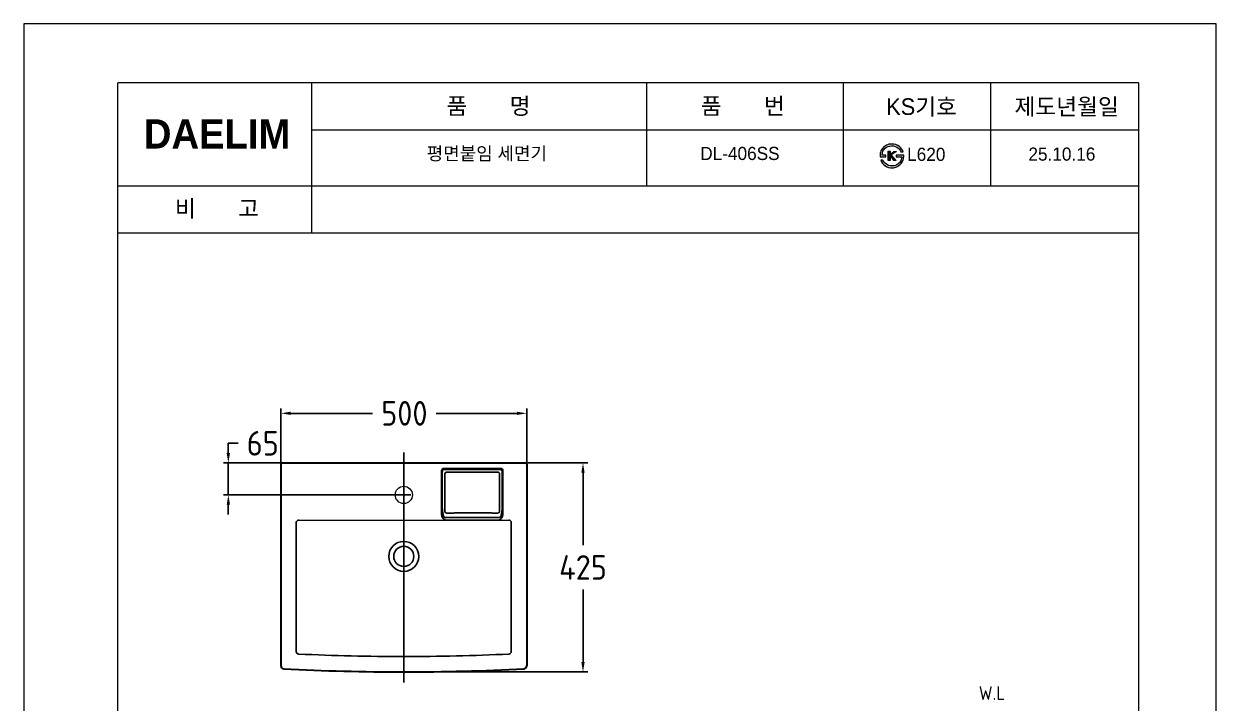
# Model space of a CAD drawing. Header units: millimetres. Extents: x 3662 to 6087, y -123 to 3307.
# Drawn here: x 3662 to 6087, y 1926 to 3307 of the extents above; entities that cross this region are included whole.
import ezdxf
from ezdxf.lldxf.tags import DXFTag

# ---------------------------------------------------------------- set-up
doc = ezdxf.new("R2010")
doc.units = ezdxf.units.MM
doc.header["$LTSCALE"] = 0.1
for name, color, linetype in [('002', 7, 'Continuous'), ('BU', 7, 'Continuous'), ('CENTER', 2, 'CENTER'), ('LAYER_02', 7, 'Continuous')]:
    doc.layers.add(name, color=color, linetype=linetype)
for name, color, linetype, lineweight in [('AM_3', 6, 'HIDDEN', 15), ('c', 4, 'Continuous', 30), ('DIM', 3, 'Continuous', 15), ('YA', 140, 'Continuous', 15)]:
    doc.layers.add(name, color=color, linetype=linetype, lineweight=lineweight)
doc.styles.add('h', font='', dxfattribs={"height": 30})
doc.styles.get("Standard").update_dxf_attribs({"font": 'isocp.shx', "bigfont": 'whgtxt.shx'})
doc.styles.add('스타일1', font='txt.shx', dxfattribs={"bigfont": 'ghs.shx'})
doc.styles.get('h').set_extended_font_data('Haansoft Batang')
tags = doc.linetypes.add('CENTER', pattern=[50.8, 31.75, -6.35, 6.35, -6.35]).pattern_tags.tags
tags[10:11] = [DXFTag(74, 4), DXFTag(75, 0), DXFTag(340, '0'), DXFTag(46, 1.0), DXFTag(50, 0.0), DXFTag(44, 0.0), DXFTag(45, 0.0)]
tags[8:9] = [DXFTag(74, 4), DXFTag(75, 0), DXFTag(340, '0'), DXFTag(46, 1.0), DXFTag(50, 0.0), DXFTag(44, 0.0), DXFTag(45, 0.0)]
tags[6:7] = [DXFTag(74, 4), DXFTag(75, 0), DXFTag(340, '0'), DXFTag(46, 1.0), DXFTag(50, 0.0), DXFTag(44, 0.0), DXFTag(45, 0.0)]
tags[4:5] = [DXFTag(74, 4), DXFTag(75, 0), DXFTag(340, '0'), DXFTag(46, 1.0), DXFTag(50, 0.0), DXFTag(44, 0.0), DXFTag(45, 0.0)]
tags = doc.linetypes.add('HIDDEN', pattern=[9.525, 6.35, -3.175]).pattern_tags.tags
tags[6:7] = [DXFTag(74, 4), DXFTag(75, 0), DXFTag(340, '0'), DXFTag(46, 1.0), DXFTag(50, 0.0), DXFTag(44, 0.0), DXFTag(45, 0.0)]
tags[4:5] = [DXFTag(74, 4), DXFTag(75, 0), DXFTag(340, '0'), DXFTag(46, 1.0), DXFTag(50, 0.0), DXFTag(44, 0.0), DXFTag(45, 0.0)]
doc.dimstyles.get("Standard").update_dxf_attribs({"dimscale": 10, "dimtxt": 3, "dimasz": 2, "dimexe": 1, "dimexo": 0, "dimgap": 1, "dimtad": 0, "dimtih": 1, "dimtoh": 1, "dimdec": 0, "dimdsep": 46, "dimtxsty": 'Standard', "dimcen": 2, "dimadec": 0, "dimazin": 0, "dimtfac": 1, "dimtdec": 4, "dimtmove": 0, "dimatfit": 3, "dimfxl": 0, "dimtolj": 1, "dimtzin": 0, "dimarcsym": 0})

# ---------------------------------------------------------------- blocks, each defined once
blk = doc.blocks.new('*D15')
at = {"color": 0, "lineweight": -2}
for p, q in [((4077.6, 2434.2), (4077.6, 2454.2)), ((4077.6, 2454.2), (4097.6, 2454.2)), ((4187, 2414.2), (4067.6, 2414.2)), ((4077.6, 2349.2), (4077.6, 2414.2)), ((4449.1, 2349.2), (4067.6, 2349.2)), ((4077.6, 2329.2), (4077.6, 2309.2))]:
    blk.add_line(p, q, dxfattribs=at)
at = {"color": 0}
for points in [[(4074.3, 2434.2), (4081, 2434.2), (4077.6, 2414.2)], [(4074.3, 2329.2), (4081, 2329.2), (4077.6, 2349.2)]]:
    blk.add_solid(points, dxfattribs=at)
at = {"layer": 'Defpoints', "color": 0}
for p in [(4077.6, 2414.2), (4187, 2414.2), (4449.1, 2349.2)]:
    blk.add_point(p, dxfattribs=at)
at = {"color": 0, "insert": (4147.7, 2454.2), "char_height": 50, "attachment_point": 5}
blk.add_mtext('\\A1;65', dxfattribs=at)
blk = doc.blocks.new('*D16')
at = {"color": 0, "lineweight": -2}
for p, q in [((4184.5, 2411.7), (4184.5, 2525.1)), ((4684.5, 2411.7), (4684.5, 2525.1)), ((4204.5, 2515.1), (4370.7, 2515.1)), ((4664.5, 2515.1), (4500.7, 2515.1))]:
    blk.add_line(p, q, dxfattribs=at)
at = {"color": 0}
for points in [[(4204.5, 2518.5), (4204.5, 2511.8), (4184.5, 2515.1)], [(4664.5, 2518.5), (4664.5, 2511.8), (4684.5, 2515.1)]]:
    blk.add_solid(points, dxfattribs=at)
at = {"layer": 'Defpoints', "color": 0}
for p in [(4184.5, 2515.1), (4184.5, 2411.7), (4684.5, 2411.7)]:
    blk.add_point(p, dxfattribs=at)
at = {"color": 0, "insert": (4435.7, 2515.1), "char_height": 50, "attachment_point": 5}
blk.add_mtext('\\A1;500', dxfattribs=at)
blk = doc.blocks.new('*D17')
at = {"color": 0, "lineweight": -2}
for p, q in [((4682, 2414.2), (4809.1, 2414.2)), ((4799.1, 2394.2), (4799.1, 2246.7)), ((4799.1, 2009.2), (4799.1, 2156.7)), ((4434.5, 1989.2), (4809.1, 1989.2))]:
    blk.add_line(p, q, dxfattribs=at)
at = {"color": 0}
for points in [[(4795.7, 2394.2), (4802.4, 2394.2), (4799.1, 2414.2)], [(4795.7, 2009.2), (4802.4, 2009.2), (4799.1, 1989.2)]]:
    blk.add_solid(points, dxfattribs=at)
at = {"layer": 'Defpoints', "color": 0}
for p in [(4682, 2414.2), (4799.1, 2414.2), (4434.5, 1989.2)]:
    blk.add_point(p, dxfattribs=at)
at = {"color": 0, "insert": (4799.1, 2201.7), "char_height": 50, "attachment_point": 5}
blk.add_mtext('\\A1;425', dxfattribs=at)

msp = doc.modelspace()

# ---------------------------------------------------------------- hatches: boundary and pattern name
at = {"layer": 'DIM'}
h = msp.add_hatch(color=0, dxfattribs=at)
h.dxf.hatch_style = 1
edge = h.paths.add_edge_path()
edge.add_spline(control_points=[(5413.6, 3054.1), (5417.3, 3057.4), (5422, 3059.1), (5427.6, 3059.1)], knot_values=[9, 9, 9, 9, 10, 10, 10, 10], degree=3, periodic=0)
edge.add_spline(control_points=[(5427.6, 3059.1), (5432.2, 3059.1), (5436.4, 3057.6), (5440.1, 3054.7)], knot_values=[8, 8, 8, 8, 9, 9, 9, 9], degree=3, periodic=0)
edge.add_spline(control_points=[(5440.1, 3054.7), (5443, 3052.4), (5445, 3049.8), (5445.9, 3046.9)], knot_values=[7, 7, 7, 7, 8, 8, 8, 8], degree=3, periodic=0)
edge.add_spline(control_points=[(5445.9, 3046.9), (5445.9, 3046.9), (5450.6, 3046.9), (5450.6, 3046.9)], knot_values=[6.00001, 6.00001, 6.00001, 6.00001, 7, 7, 7, 7], degree=3, periodic=0)
edge.add_spline(control_points=[(5450.6, 3046.9), (5448.8, 3051.4), (5446.1, 3055), (5442.7, 3057.7)], knot_values=[5, 5, 5, 5, 6, 6, 6, 6], degree=3, periodic=0)
edge.add_spline(control_points=[(5442.7, 3057.7), (5438.5, 3061.1), (5433.3, 3062.8), (5427.2, 3062.8)], knot_values=[4, 4, 4, 4, 5, 5, 5, 5], degree=3, periodic=0)
edge.add_spline(control_points=[(5427.2, 3062.8), (5423.2, 3062.8), (5419.6, 3062), (5416.4, 3060.5)], knot_values=[3, 3, 3, 3, 4, 4, 4, 4], degree=3, periodic=0)
edge.add_spline(control_points=[(5416.4, 3060.5), (5413.4, 3059.1), (5410.9, 3057.2), (5408.8, 3054.6)], knot_values=[2, 2, 2, 2, 3, 3, 3, 3], degree=3, periodic=0)
edge.add_spline(control_points=[(5408.8, 3054.6), (5406.8, 3052.2), (5405.4, 3049.5), (5404.4, 3046.4)], knot_values=[1, 1, 1, 1, 2, 2, 2, 2], degree=3, periodic=0)
edge.add_spline(control_points=[(5404.4, 3046.4), (5403.5, 3043.3), (5403.2, 3040.1), (5403.3, 3036.8)], knot_values=[0, 0, 0, 0, 1, 1, 1, 1], degree=3, periodic=0)
edge.add_spline(control_points=[(5403.3, 3036.8), (5403.3, 3036.8), (5403.3, 3036.8), (5403.3, 3036.8), (5403.3, 3036.8), (5415.3, 3036.8), (5415.3, 3036.8), (5415.3, 3036.8), (5415.3, 3040.4), (5415.3, 3040.4), (5415.3, 3040.4), (5407.5, 3040.4), (5407.5, 3040.4)], knot_values=[11.00004, 11.00004, 11.00004, 11.00004, 12, 12, 12, 13, 13, 13, 14, 14, 14, 14.99996, 14.99996, 14.99996, 14.99996], degree=3, periodic=0)
edge.add_spline(control_points=[(5407.5, 3040.4), (5407.5, 3040.4), (5407.5, 3040.4), (5407.5, 3040.4)], knot_values=[11, 11, 11, 11, 11.00004, 11.00004, 11.00004, 11.00004], degree=3, periodic=0)
edge.add_spline(control_points=[(5407.5, 3040.4), (5407.8, 3046), (5409.8, 3050.6), (5413.6, 3054.1)], knot_values=[10, 10, 10, 10, 11, 11, 11, 11], degree=3, periodic=0)
h = msp.add_hatch(color=0, dxfattribs=at)
h.dxf.hatch_style = 1
edge = h.paths.add_edge_path()
edge.add_spline(control_points=[(5428.5, 3018.4), (5423.5, 3018.1), (5419.2, 3019.4), (5415.6, 3022.2)], knot_values=[8, 8, 8, 8, 9, 9, 9, 9], degree=3, periodic=0)
edge.add_spline(control_points=[(5415.6, 3022.2), (5413.1, 3024.2), (5410.9, 3026.9), (5409.1, 3030.3)], knot_values=[7, 7, 7, 7, 8, 8, 8, 8], degree=3, periodic=0)
edge.add_spline(control_points=[(5409.1, 3030.3), (5409.1, 3030.3), (5404.7, 3030.3), (5404.7, 3030.3)], knot_values=[6.00001, 6.00001, 6.00001, 6.00001, 7, 7, 7, 7], degree=3, periodic=0)
edge.add_spline(control_points=[(5404.7, 3030.3), (5406.8, 3025.1), (5410, 3021.1), (5414.3, 3018.3)], knot_values=[5, 5, 5, 5, 6, 6, 6, 6], degree=3, periodic=0)
edge.add_spline(control_points=[(5414.3, 3018.3), (5418.4, 3015.7), (5423.1, 3014.4), (5428.5, 3014.5)], knot_values=[4, 4, 4, 4, 5, 5, 5, 5], degree=3, periodic=0)
edge.add_spline(control_points=[(5428.5, 3014.5), (5431.8, 3014.5), (5434.9, 3015.2), (5437.8, 3016.5)], knot_values=[3, 3, 3, 3, 4, 4, 4, 4], degree=3, periodic=0)
edge.add_spline(control_points=[(5437.8, 3016.5), (5440.7, 3017.8), (5443.2, 3019.6), (5445.3, 3022)], knot_values=[2, 2, 2, 2, 3, 3, 3, 3], degree=3, periodic=0)
edge.add_spline(control_points=[(5445.3, 3022), (5447.4, 3024.4), (5449, 3027.1), (5450.1, 3030.2)], knot_values=[1, 1, 1, 1, 2, 2, 2, 2], degree=3, periodic=0)
edge.add_spline(control_points=[(5450.1, 3030.2), (5451.2, 3033.4), (5451.8, 3036.8), (5451.7, 3040.4)], knot_values=[0, 0, 0, 0, 1, 1, 1, 1], degree=3, periodic=0)
edge.add_spline(control_points=[(5451.7, 3040.4), (5451.7, 3040.4), (5451.7, 3040.4), (5451.7, 3040.4), (5451.7, 3040.4), (5436.3, 3040.4), (5436.3, 3040.4), (5436.3, 3040.4), (5436.3, 3036.8), (5436.3, 3036.8), (5436.3, 3036.8), (5447.5, 3036.8), (5447.5, 3036.8)], knot_values=[11.00004, 11.00004, 11.00004, 11.00004, 12, 12, 12, 13, 13, 13, 14, 14, 14, 14.99996, 14.99996, 14.99996, 14.99996], degree=3, periodic=0)
edge.add_spline(control_points=[(5447.5, 3036.8), (5447.5, 3036.8), (5447.5, 3036.8), (5447.5, 3036.8)], knot_values=[11, 11, 11, 11, 11.00004, 11.00004, 11.00004, 11.00004], degree=3, periodic=0)
edge.add_spline(control_points=[(5447.5, 3036.8), (5447, 3030.8), (5444.7, 3026.1), (5440.5, 3022.7)], knot_values=[10, 10, 10, 10, 11, 11, 11, 11], degree=3, periodic=0)
edge.add_spline(control_points=[(5440.5, 3022.7), (5436.9, 3019.8), (5432.9, 3018.4), (5428.5, 3018.4)], knot_values=[9, 9, 9, 9, 10, 10, 10, 10], degree=3, periodic=0)
h = msp.add_hatch(color=0, dxfattribs=at)
h.dxf.hatch_style = 1
h.paths.add_polyline_path([(5424, 3041.4), (5424, 3048.1), (5419.6, 3048.1), (5419.6, 3029.2), (5424, 3029.2), (5424, 3035.9), (5426.1, 3037.8), (5431.5, 3029.2), (5436.5, 3029.2), (5426.1, 3040.5), (5437, 3047.9), (5431.2, 3047.9)])

# ---------------------------------------------------------------- linework, layer by layer
at = {"color": 7}
for p, q in [((4423.7, 2414.2), (4429.1, 2414.2)), ((4215.9, 2030.5), (4215.9, 2293.2)), ((4653.2, 2030.5), (4653.2, 2293.2))]:
    msp.add_line(p, q, dxfattribs=at)
for radius in [30.5, 20.5]:
    msp.add_circle((4434.5, 2224.2), radius, dxfattribs=at)
for centre, radius, start, end in [((4220.9, 2292.9), 5, 90, 177.3052), ((4648.2, 2292.9), 5, 2.6948, 90), ((4220.9, 2030.5), 5, 180, 267.3052), ((4434.5, 6569.8), 4549.3, 267.3052, 270), ((4434.5, 6569.8), 4549.3, 270, 272.6948), ((4648.2, 2030.5), 5, 272.6948, 0)]:
    msp.add_arc(centre, radius, start, end, dxfattribs=at)
at = {"layer": '002', "linetype": 'Continuous'}
for p, q in [((4632.3, 2402.9), (4515.3, 2402.9)), ((4511.3, 2398.9), (4511.3, 2309.9)), ((4636.3, 2309.9), (4636.3, 2398.9))]:
    msp.add_line(p, q, dxfattribs=at)
for centre, radius, start, end in [((4515.3, 2398.9), 4, 90, 180), ((4632.3, 2398.9), 4, 0, 90), ((4516.3, 2317.9), 5, 132.2041, 180), ((4523.3, 2309.9), 12, 180, 270), ((4624.3, 2309.9), 12, 270.001, 0), ((4631.3, 2317.9), 5, 0, 47.7913)]:
    msp.add_arc(centre, radius, start, end, dxfattribs=at)
at = {"layer": 'AM_3', "color": 0, "linetype": 'ByBlock'}
msp.add_line((4220.9, 2297.9), (4648.2, 2297.9), dxfattribs=at)
msp.add_circle((4434.5, 2349.2), 17.5, dxfattribs=at)
at = {"layer": 'BU', "linetype": 'Continuous'}
for p, q in [((4518.3, 2389.9), (4518.3, 2315.8)), ((4629.3, 2315.8), (4629.3, 2389.9))]:
    msp.add_line(p, q, dxfattribs=at)
for points, knots in [([(4512.9, 2396), (4512.9, 2396.3), (4513, 2396.9), (4513.4, 2398.2), (4514.3, 2399.6), (4515.7, 2400.5), (4517, 2400.9), (4517.7, 2400.9), (4518, 2400.9)], [0, 0, 0, 0, 0.12233, 0.248, 0.493258, 0.746631, 0.873312, 1, 1, 1, 1]), ([(4522.6, 2395.5), (4521, 2395.5), (4519.1, 2395.3), (4518.3, 2393), (4518.3, 2391.2), (4518.3, 2389.9)], [0, 0, 0, 0, 0.778035, 0.778035, 1, 1, 1, 1]), ([(4625.7, 2395.5), (4621.5, 2395.4), (4608.9, 2395.4), (4587.1, 2395.4), (4560.5, 2395.4), (4538.9, 2395.4), (4526.5, 2395.4), (4522.6, 2395.5)], [0, 0, 0, 0, 0.115579, 0.374135, 0.632691, 0.891248, 1, 1, 1, 1]), ([(4629.3, 2392.4), (4629.3, 2393.4), (4628.9, 2394.2), (4627.4, 2395.4), (4626.5, 2395.5), (4625.7, 2395.5)], [0, 0, 0, 0, 0.494965, 0.494965, 1, 1, 1, 1]), ([(4629.6, 2400.9), (4629.9, 2400.9), (4630.6, 2400.9), (4631.9, 2400.5), (4633.3, 2399.6), (4634.2, 2398.2), (4634.6, 2396.9), (4634.7, 2396.3), (4634.7, 2396)], [0, 0, 0, 0, 0.128467, 0.254133, 0.505451, 0.753732, 0.877367, 1, 1, 1, 1]), ([(4513.8, 2312.8), (4513.8, 2313.2), (4513.6, 2313.9), (4513.4, 2315.4), (4513.1, 2317.6), (4513, 2320.2), (4512.9, 2322.1), (4512.9, 2323)], [0, 0, 0, 0, 0.103403, 0.216336, 0.461536, 0.727358, 1, 1, 1, 1]), ([(4520, 2303.1), (4519.7, 2303.1), (4519.1, 2303.2), (4518, 2303.4), (4516.8, 2304.2), (4515.6, 2305.5), (4515.2, 2306.6), (4515.1, 2307.1)], [0, 0, 0, 0, 0.1237, 0.246815, 0.494612, 0.746826, 1, 1, 1, 1]), ([(4518.3, 2315.8), (4518.3, 2315.7), (4518.3, 2315.5), (4518.4, 2314.3), (4518.7, 2313.6), (4519.6, 2313)], [0, 0, 0, 0, 0.139227, 0.139227, 1, 1, 1, 1]), ([(4519.6, 2313), (4519.8, 2312.8), (4520.3, 2312.6), (4521.1, 2312.4), (4521.8, 2312.4), (4522.5, 2312.4), (4523.2, 2312.4), (4523.8, 2312.4), (4524.6, 2312.4), (4526, 2312.4), (4527.7, 2312.4), (4529.7, 2312.4), (4532.4, 2312.4), (4537.1, 2312.4), (4548.1, 2312.5), (4561.1, 2312.5), (4575.1, 2312.5), (4589.1, 2312.5), (4602.2, 2312.5), (4613.1, 2312.4), (4618.1, 2312.4), (4621.1, 2312.4), (4622.8, 2312.4), (4623.8, 2312.4), (4624.3, 2312.4), (4625, 2312.4), (4625.7, 2312.4), (4626.5, 2312.4), (4627.3, 2312.6), (4627.7, 2312.8), (4628, 2313)], [0, 0, 0, 0, 0.008925, 0.014562, 0.022239, 0.027829, 0.034534, 0.040609, 0.045214, 0.055958, 0.078651, 0.093588, 0.111513, 0.151233, 0.225585, 0.412613, 0.512457, 0.612315, 0.799168, 0.87349, 0.912355, 0.937891, 0.954787, 0.959395, 0.96547, 0.970392, 0.977763, 0.985445, 0.991084, 1, 1, 1, 1]), ([(4632.5, 2307.1), (4632.4, 2306.9), (4632.3, 2306.3), (4631.7, 2305.3), (4630.8, 2304.2), (4629.5, 2303.4), (4628.4, 2303.2), (4627.9, 2303.1), (4627.6, 2303.1)], [0, 0, 0, 0, 0.127246, 0.254117, 0.505787, 0.754054, 0.87774, 1, 1, 1, 1]), ([(4634.7, 2323), (4634.7, 2322.5), (4634.6, 2321.6), (4634.6, 2319.7), (4634.4, 2317.5), (4634.2, 2315.1), (4633.9, 2313.6), (4633.7, 2312.8)], [0, 0, 0, 0, 0.140608, 0.277742, 0.538186, 0.781413, 1, 1, 1, 1])]:
    msp.add_open_spline(points, degree=3, knots=knots, dxfattribs=at)
for points, degree in [([(4512.9, 2323), (4512.9, 2359.5), (4512.9, 2396)], 2), ([(4518, 2400.9), (4573.8, 2400.9), (4629.6, 2400.9)], 2), ([(4634.7, 2396), (4634.7, 2359.5), (4634.7, 2323)], 2), ([(4515.1, 2307.1), (4514.5, 2310), (4513.8, 2312.8)], 2), ([(4628, 2313), (4629.1, 2313.8), (4629.3, 2314.8), (4629.3, 2315.8)], 3), ([(4633.7, 2312.8), (4633.1, 2310), (4632.5, 2307.1)], 2), ([(4627.6, 2303.1), (4573.8, 2303.1), (4520, 2303.1)], 2), ([(4624, 2297.9), (4573.7, 2297.9), (4523.3, 2297.9)], 2)]:
    msp.add_open_spline(points, degree=degree, dxfattribs=at)
msp.add_rational_spline([(4629.3, 2389.9), (4629.3, 2391.2), (4629.3, 2392.4)], [0.99999974994, 0.9999996447, 1], degree=2, dxfattribs=at)
at = {"layer": 'c', "color": 7}
for p, q in [((4184.5, 2411.7), (4184.5, 2001.7)), ((4187, 2414.2), (4682, 2414.2)), ((4684.5, 2411.7), (4684.5, 2001.7))]:
    msp.add_line(p, q, dxfattribs=at)
for centre, radius, start, end in [((4187, 2411.7), 2.5, 90, 180), ((4682, 2411.7), 2.5, 0, 90), ((4190.5, 2001.7), 6, 180, 266.9425), ((4434.5, 6569.8), 4580.6, 266.9425, 273.0575), ((4678.5, 2001.7), 6, 273.0575, 0)]:
    msp.add_arc(centre, radius, start, end, dxfattribs=at)
at = {"layer": 'CENTER', "color": 0, "linetype": 'CENTER', "ltscale": 2}
msp.add_line((4434.5, 2435.4), (4434.5, 1968), dxfattribs=at)
at = {"layer": 'YA', "color": 7}
for p, q in [((5929, 3187.3), (3853, 3187.3)), ((3853, 2117.1), (3853, 3187.3)), ((4247.5, 2881.3), (4247.5, 3187.3)), ((4929, 2977), (4929, 3187)), ((5329, 2977), (5329, 3187)), ((5629, 2977), (5629, 3187)), ((5929, 3187.3), (5929, 7.3)), ((5929, 3091.3), (4247.5, 3091.3)), ((5929, 2977.3), (3853, 2977.3)), ((5929, 2881.3), (3853, 2881.3)), ((5929, 2881.3), (3853, 2881.3)), ((3853, 7.3), (3853, 2117.1))]:
    msp.add_line(p, q, dxfattribs=at)
at = {"layer": 'YA', "color": 0}
msp.add_lwpolyline([(3661.6, -123.2), (6087.1, -123.2), (6087.1, 3307.2), (3661.6, 3307.2)], close=True, dxfattribs=at)
at = {"layer": 'YA', "color": 7}
msp.add_lwpolyline([(5424, 3041.4), (5431.2, 3047.9), (5437, 3047.9), (5426.1, 3040.5), (5436.5, 3029.2), (5431.5, 3029.2), (5426.1, 3037.8), (5424, 3035.9), (5424, 3029.2), (5419.6, 3029.2), (5419.6, 3048.1), (5424, 3048.1), (5424, 3041.4)], close=True, dxfattribs=at)
for points in [[(5403.3, 3036.8), (5403.2, 3040.1), (5403.5, 3043.3), (5404.4, 3046.4), (5405.4, 3049.5), (5406.8, 3052.2), (5408.8, 3054.6), (5410.9, 3057.2), (5413.4, 3059.1), (5416.4, 3060.5), (5419.6, 3062), (5423.2, 3062.8), (5427.2, 3062.8), (5433.3, 3062.8), (5438.5, 3061.1), (5442.7, 3057.7), (5446.1, 3055), (5448.8, 3051.4), (5450.6, 3046.9), (5450.6, 3046.9), (5445.9, 3046.9), (5445.9, 3046.9), (5445, 3049.8), (5443, 3052.4), (5440.1, 3054.7), (5436.4, 3057.6), (5432.2, 3059.1), (5427.6, 3059.1), (5422, 3059.1), (5417.3, 3057.4), (5413.6, 3054.1), (5409.8, 3050.6), (5407.8, 3046), (5407.5, 3040.4), (5407.5, 3040.4), (5415.3, 3040.4), (5415.3, 3040.4), (5415.3, 3040.4), (5415.3, 3036.8), (5415.3, 3036.8), (5415.3, 3036.8), (5403.3, 3036.8), (5403.3, 3036.8), (5403.3, 3036.8), (5403.3, 3036.8), (5403.3, 3036.8)], [(5451.7, 3040.4), (5451.8, 3036.8), (5451.2, 3033.4), (5450.1, 3030.2), (5449, 3027.1), (5447.4, 3024.4), (5445.3, 3022), (5443.2, 3019.6), (5440.7, 3017.8), (5437.8, 3016.5), (5434.9, 3015.2), (5431.8, 3014.5), (5428.5, 3014.5), (5423.1, 3014.4), (5418.4, 3015.7), (5414.3, 3018.3), (5410, 3021.1), (5406.8, 3025.1), (5404.7, 3030.3), (5404.7, 3030.3), (5409.1, 3030.3), (5409.1, 3030.3), (5410.9, 3026.9), (5413.1, 3024.2), (5415.6, 3022.2), (5419.2, 3019.4), (5423.5, 3018.1), (5428.5, 3018.4), (5432.9, 3018.4), (5436.9, 3019.8), (5440.5, 3022.7), (5444.7, 3026.1), (5447, 3030.8), (5447.5, 3036.8), (5447.5, 3036.8), (5436.3, 3036.8), (5436.3, 3036.8), (5436.3, 3036.8), (5436.3, 3040.4), (5436.3, 3040.4), (5436.3, 3040.4), (5451.7, 3040.4), (5451.7, 3040.4), (5451.7, 3040.4), (5451.7, 3040.4), (5451.7, 3040.4)]]:
    msp.add_open_spline(points, degree=3, knots=[0, 0, 0, 0, 1, 1, 1, 2, 2, 2, 3, 3, 3, 4, 4, 4, 5, 5, 5, 6, 6, 6, 7, 7, 7, 8, 8, 8, 9, 9, 9, 10, 10, 10, 11, 11, 11, 12, 12, 12, 13, 13, 13, 14, 14, 14, 15, 15, 15, 15], dxfattribs=at)

# ---------------------------------------------------------------- texts
at = {"layer": 'DIM', "color": 0, "char_height": 33.819, "attachment_point": 1, "style": '스타일1'}
for s, insert in [('{\\fGulim|b0|i0|c129|p50;품       명}', (4521.4, 3157.1)), ('{\\fGulim|b0|i0|c129|p50;품       번}', (5038.8, 3157.1)), ('{\\fGulim|b0|i0|c129|p50;KS기호}', (5415.9, 3155.8)), ('{\\fGulim|b0|i0|c129|p50;제도년월일}', (5676.9, 3155.8)), ('{\\fGulim|b0|i0|c129|p50;비       고}', (3969, 2948.8))]:
    msp.add_mtext(s, dxfattribs=dict(at, insert=insert))
for s, insert, width in [('{\\fGulim|b0|i0|c129|p50; \\H0.79087x; 평면붙임 세면기}', (4459.1, 3057), 702.697), ('{\\fGulim|b0|i0|c129|p50; \\H0.79087x; DL-406SS}', (5015.6, 3057), 270.186), ('{\\fGulim|b0|i0|c129|p50;   \\H0.79087x;L620}', (5421.6, 3055.2), 702.697), ('{\\fGulim|b0|i0|c129|p50; \\H0.79087x; 25.10.16}', (5683.2, 3055.7), 270.186)]:
    msp.add_mtext(s, dxfattribs=dict(at, insert=insert, width=width))
at = {"layer": 'LAYER_02', "color": 0}
msp.add_text('W.L', height=27.99, dxfattribs=at).set_placement((5604.3, 1932.3))
at = {"layer": 'YA', "color": 7, "insert": (3905.8, 3113.1), "char_height": 59.437, "width": 290.871, "attachment_point": 1, "style": 'h'}
msp.add_mtext('{\\fHYGraphic-Medium|b1|i0|c129|p18;DAELIM}', dxfattribs=at)

# ---------------------------------------------------------------- dimensions: what is measured, and where the dimension line sits
at = {"color": 0}
for base, p1, p2, angle, picture, middle in [((4184.5, 2515.1), (4684.5, 2411.7), (4184.5, 2411.7), 180, '*D16', (4435.7, 2515.1)), ((4077.6, 2414.2), (4449.1, 2349.2), (4187, 2414.2), 90, '*D15', (4147.7, 2454.2)), ((4799.1, 2414.2), (4434.5, 1989.2), (4682, 2414.2), 90, '*D17', (4799.1, 2201.7))]:
    dim = msp.add_linear_dim(base=base, p1=p1, p2=p2, angle=angle, dimstyle='Standard', override={"dimtxt": 5, "dimgap": 2}, dxfattribs=at)
    dim.commit()
    dim.dimension.update_dxf_attribs({"geometry": picture, "text_midpoint": middle, "dimtype": 160})

doc.saveas('drawing.dxf')
